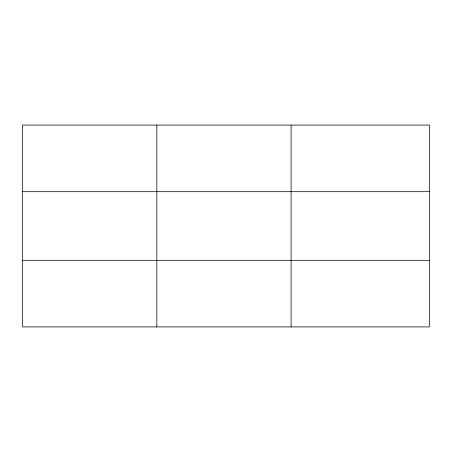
<?xml version="1.0" encoding="UTF-8"?>
<svg xmlns="http://www.w3.org/2000/svg" width="452" height="452" viewBox="0 0 452 452"><rect width="100%" height="100%" fill="white"/><g stroke="black" fill="none" stroke-linecap="round" stroke-linejoin="round"><path stroke-width="0.68" d="M156.844 125.085L156.844 326.915M291.088 125.085L291.088 326.915M429.4 191.688L429.4 125.085L22.6 125.085L22.6 326.915L429.4 326.915L429.4 191.688L22.6 191.688M22.6 260.312L429.4 260.312"/></g></svg>
